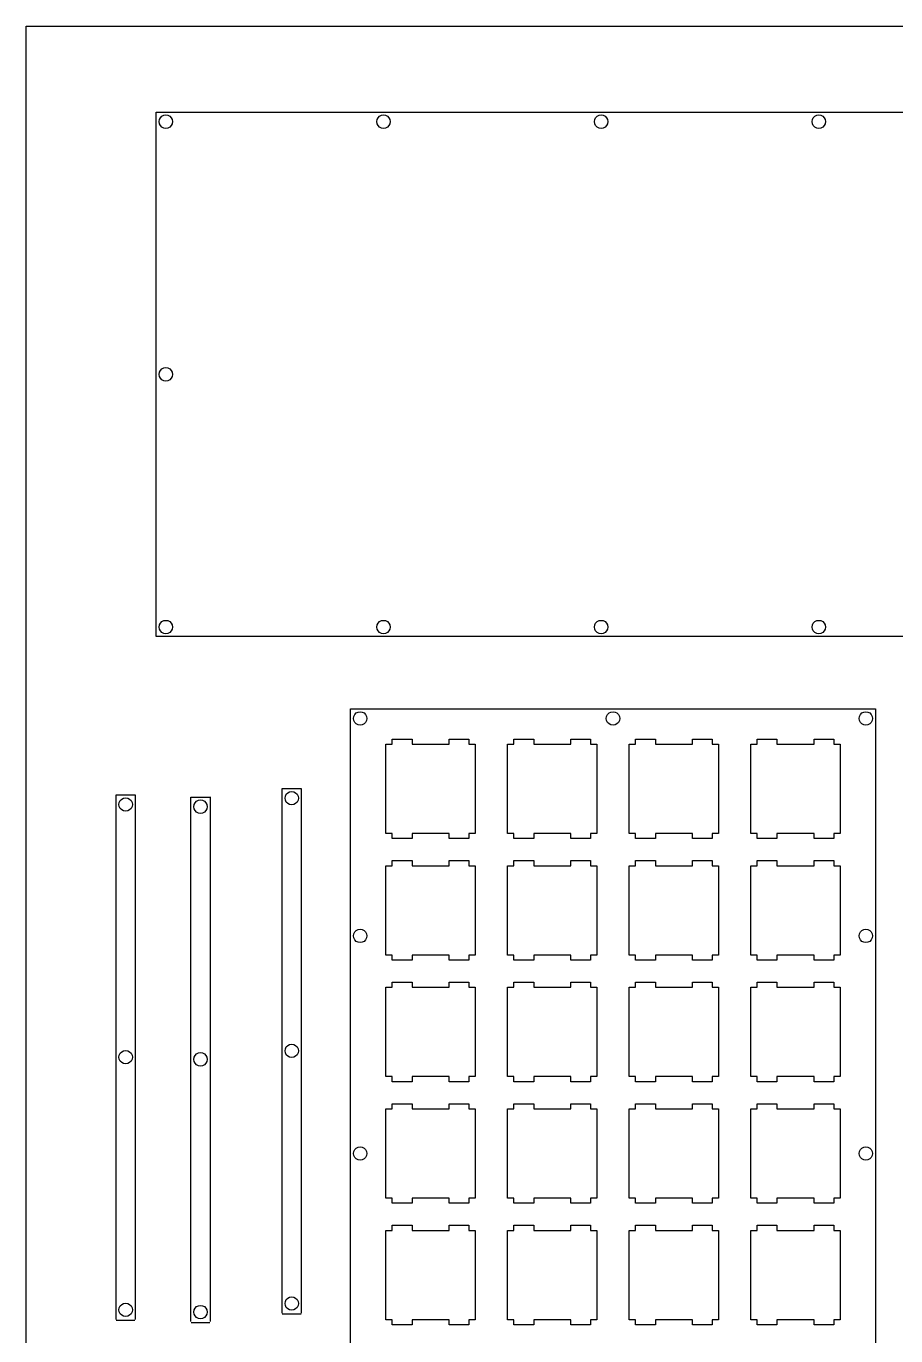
# Model space of a CAD drawing. Header units: inches. Extents: x 1582 to 2232, y 464 to 864.
# Drawn here: x 1732.9 to 1869.1, y 658.6 to 863.9 of the extents above; entities that cross this region are included whole.
import ezdxf

# ---------------------------------------------------------------- set-up
doc = ezdxf.new("R2010")
doc.units = ezdxf.units.IN
doc.header["$MEASUREMENT"] = 0

msp = doc.modelspace()

# ---------------------------------------------------------------- linework, layer by layer
at = {"color": 0}
for p, q in [((1753.31, 850.42), (1892.66, 850.42)), ((1753.31, 768.22), (1753.31, 850.42)), ((1753.96, 849.54), (1754.19, 849.77)), ((1754.19, 849.77), (1754.48, 849.92)), ((1754.48, 849.92), (1754.81, 849.97)), ((1754.81, 849.97), (1755.13, 849.92)), ((1755.13, 849.92), (1755.42, 849.77)), ((1755.42, 849.77), (1755.66, 849.54)), ((1788.05, 849.54), (1788.28, 849.77)), ((1788.28, 849.77), (1788.57, 849.92)), ((1788.57, 849.92), (1788.89, 849.97)), ((1788.89, 849.97), (1789.22, 849.92)), ((1789.22, 849.92), (1789.51, 849.77)), ((1789.51, 849.77), (1789.75, 849.54)), ((1822.13, 849.54), (1822.37, 849.77)), ((1822.37, 849.77), (1822.66, 849.92)), ((1822.66, 849.92), (1822.98, 849.97)), ((1822.98, 849.97), (1823.31, 849.92)), ((1823.31, 849.92), (1823.6, 849.77)), ((1823.6, 849.77), (1823.83, 849.54)), ((1856.22, 849.54), (1856.45, 849.77)), ((1856.45, 849.77), (1856.75, 849.92)), ((1856.75, 849.92), (1857.07, 849.97)), ((1857.07, 849.97), (1857.4, 849.92)), ((1857.4, 849.92), (1857.69, 849.77)), ((1857.69, 849.77), (1857.92, 849.54)), ((1753.76, 848.92), (1753.81, 849.24)), ((1753.81, 848.6), (1753.76, 848.92)), ((1753.81, 849.24), (1753.96, 849.54)), ((1753.96, 848.3), (1753.81, 848.6)), ((1754.19, 848.07), (1753.96, 848.3)), ((1754.48, 847.92), (1754.19, 848.07)), ((1754.81, 847.87), (1754.48, 847.92)), ((1755.13, 847.92), (1754.81, 847.87)), ((1755.42, 848.07), (1755.13, 847.92)), ((1755.66, 848.3), (1755.42, 848.07)), ((1755.66, 849.54), (1755.81, 849.24)), ((1755.81, 848.6), (1755.66, 848.3)), ((1755.81, 849.24), (1755.86, 848.92)), ((1755.86, 848.92), (1755.81, 848.6)), ((1787.85, 848.92), (1787.9, 849.24)), ((1787.9, 848.6), (1787.85, 848.92)), ((1787.9, 849.24), (1788.05, 849.54)), ((1788.05, 848.3), (1787.9, 848.6)), ((1788.28, 848.07), (1788.05, 848.3)), ((1788.57, 847.92), (1788.28, 848.07)), ((1788.89, 847.87), (1788.57, 847.92)), ((1789.22, 847.92), (1788.89, 847.87)), ((1789.51, 848.07), (1789.22, 847.92)), ((1789.75, 848.3), (1789.51, 848.07)), ((1789.75, 849.54), (1789.89, 849.24)), ((1789.89, 848.6), (1789.75, 848.3)), ((1789.89, 849.24), (1789.94, 848.92)), ((1789.94, 848.92), (1789.89, 848.6)), ((1821.93, 848.92), (1821.98, 849.24)), ((1821.98, 848.6), (1821.93, 848.92)), ((1821.98, 849.24), (1822.13, 849.54)), ((1822.13, 848.3), (1821.98, 848.6)), ((1822.37, 848.07), (1822.13, 848.3)), ((1822.66, 847.92), (1822.37, 848.07)), ((1822.98, 847.87), (1822.66, 847.92)), ((1823.31, 847.92), (1822.98, 847.87)), ((1823.6, 848.07), (1823.31, 847.92)), ((1823.83, 848.3), (1823.6, 848.07)), ((1823.83, 849.54), (1823.98, 849.24)), ((1823.98, 848.6), (1823.83, 848.3)), ((1823.98, 849.24), (1824.03, 848.92)), ((1824.03, 848.92), (1823.98, 848.6)), ((1856.02, 848.92), (1856.07, 849.24)), ((1856.07, 848.6), (1856.02, 848.92)), ((1856.07, 849.24), (1856.22, 849.54)), ((1856.22, 848.3), (1856.07, 848.6)), ((1856.45, 848.07), (1856.22, 848.3)), ((1856.75, 847.92), (1856.45, 848.07)), ((1857.07, 847.87), (1856.75, 847.92)), ((1857.4, 847.92), (1857.07, 847.87)), ((1857.69, 848.07), (1857.4, 847.92)), ((1857.92, 848.3), (1857.69, 848.07)), ((1857.92, 849.54), (1858.07, 849.24)), ((1858.07, 848.6), (1857.92, 848.3)), ((1858.07, 849.24), (1858.12, 848.92)), ((1858.12, 848.92), (1858.07, 848.6)), ((1753.76, 809.32), (1753.81, 809.64)), ((1753.81, 809), (1753.76, 809.32)), ((1753.81, 809.64), (1753.96, 809.94)), ((1753.96, 808.7), (1753.81, 809)), ((1753.96, 809.94), (1754.19, 810.17)), ((1754.19, 808.47), (1753.96, 808.7)), ((1754.19, 810.17), (1754.48, 810.32)), ((1754.48, 810.32), (1754.81, 810.37)), ((1754.81, 810.37), (1755.13, 810.32)), ((1755.13, 810.32), (1755.42, 810.17)), ((1755.42, 810.17), (1755.66, 809.94)), ((1755.66, 808.7), (1755.42, 808.47)), ((1755.66, 809.94), (1755.81, 809.64)), ((1755.81, 809), (1755.66, 808.7)), ((1755.81, 809.64), (1755.86, 809.32)), ((1755.86, 809.32), (1755.81, 809)), ((1754.48, 808.32), (1754.19, 808.47)), ((1754.81, 808.27), (1754.48, 808.32)), ((1755.13, 808.32), (1754.81, 808.27)), ((1755.42, 808.47), (1755.13, 808.32)), ((1753.76, 769.72), (1753.81, 770.04)), ((1753.81, 769.4), (1753.76, 769.72)), ((1753.81, 770.04), (1753.96, 770.34)), ((1753.96, 770.34), (1754.19, 770.57)), ((1754.19, 770.57), (1754.48, 770.72)), ((1754.48, 770.72), (1754.81, 770.77)), ((1754.81, 770.77), (1755.13, 770.72)), ((1755.13, 770.72), (1755.42, 770.57)), ((1755.42, 770.57), (1755.66, 770.34)), ((1755.66, 770.34), (1755.81, 770.04)), ((1755.81, 770.04), (1755.86, 769.72)), ((1755.86, 769.72), (1755.81, 769.4)), ((1787.84, 769.72), (1787.9, 770.04)), ((1787.9, 769.4), (1787.84, 769.72)), ((1787.9, 770.04), (1788.05, 770.34)), ((1788.05, 770.34), (1788.28, 770.57)), ((1788.28, 770.57), (1788.57, 770.72)), ((1788.57, 770.72), (1788.89, 770.77)), ((1788.89, 770.77), (1789.22, 770.72)), ((1789.22, 770.72), (1789.51, 770.57)), ((1789.51, 770.57), (1789.75, 770.34)), ((1789.75, 770.34), (1789.89, 770.04)), ((1789.89, 770.04), (1789.94, 769.72)), ((1789.94, 769.72), (1789.89, 769.4)), ((1821.93, 769.72), (1821.98, 770.04)), ((1821.98, 769.4), (1821.93, 769.72)), ((1821.98, 770.04), (1822.13, 770.34)), ((1822.13, 770.34), (1822.37, 770.57)), ((1822.37, 770.57), (1822.66, 770.72)), ((1822.66, 770.72), (1822.98, 770.77)), ((1822.98, 770.77), (1823.31, 770.72)), ((1823.31, 770.72), (1823.6, 770.57)), ((1823.6, 770.57), (1823.83, 770.34)), ((1823.83, 770.34), (1823.98, 770.04)), ((1823.98, 770.04), (1824.03, 769.72)), ((1824.03, 769.72), (1823.98, 769.4)), ((1856.02, 769.72), (1856.07, 770.04)), ((1856.07, 769.4), (1856.02, 769.72)), ((1856.07, 770.04), (1856.22, 770.34)), ((1856.22, 770.34), (1856.45, 770.57)), ((1856.45, 770.57), (1856.75, 770.72)), ((1856.75, 770.72), (1857.07, 770.77)), ((1857.07, 770.77), (1857.4, 770.72)), ((1857.4, 770.72), (1857.69, 770.57)), ((1857.69, 770.57), (1857.92, 770.34)), ((1857.92, 770.34), (1858.07, 770.04)), ((1858.07, 770.04), (1858.12, 769.72)), ((1858.12, 769.72), (1858.07, 769.4)), ((1892.66, 768.22), (1753.31, 768.22)), ((1753.96, 769.1), (1753.81, 769.4)), ((1754.19, 768.87), (1753.96, 769.1)), ((1754.48, 768.72), (1754.19, 768.87)), ((1754.81, 768.67), (1754.48, 768.72)), ((1755.13, 768.72), (1754.81, 768.67)), ((1755.42, 768.87), (1755.13, 768.72)), ((1755.66, 769.1), (1755.42, 768.87)), ((1755.81, 769.4), (1755.66, 769.1)), ((1788.05, 769.1), (1787.9, 769.4)), ((1788.28, 768.87), (1788.05, 769.1)), ((1788.57, 768.72), (1788.28, 768.87)), ((1788.89, 768.67), (1788.57, 768.72)), ((1789.22, 768.72), (1788.89, 768.67)), ((1789.51, 768.87), (1789.22, 768.72)), ((1789.75, 769.1), (1789.51, 768.87)), ((1789.89, 769.4), (1789.75, 769.1)), ((1822.13, 769.1), (1821.98, 769.4)), ((1822.37, 768.87), (1822.13, 769.1)), ((1822.66, 768.72), (1822.37, 768.87)), ((1822.98, 768.67), (1822.66, 768.72)), ((1823.31, 768.72), (1822.98, 768.67)), ((1823.6, 768.87), (1823.31, 768.72)), ((1823.83, 769.1), (1823.6, 768.87)), ((1823.98, 769.4), (1823.83, 769.1)), ((1856.22, 769.1), (1856.07, 769.4)), ((1856.45, 768.87), (1856.22, 769.1)), ((1856.75, 768.72), (1856.45, 768.87)), ((1857.07, 768.67), (1856.75, 768.72)), ((1857.4, 768.72), (1857.07, 768.67)), ((1857.69, 768.87), (1857.4, 768.72)), ((1857.92, 769.1), (1857.69, 768.87)), ((1858.07, 769.4), (1857.92, 769.1)), ((1783.75, 617.55), (1783.75, 756.9)), ((1783.75, 756.9), (1865.95, 756.9)), ((1784.2, 755.4), (1784.25, 755.72)), ((1784.25, 755.07), (1784.2, 755.4)), ((1784.25, 755.72), (1784.4, 756.02)), ((1784.4, 756.02), (1784.63, 756.25)), ((1784.63, 756.25), (1784.93, 756.4)), ((1784.93, 756.4), (1785.25, 756.45)), ((1785.25, 756.45), (1785.58, 756.4)), ((1785.58, 756.4), (1785.87, 756.25)), ((1785.87, 756.25), (1786.1, 756.02)), ((1786.1, 756.02), (1786.25, 755.72)), ((1786.25, 755.72), (1786.3, 755.4)), ((1786.3, 755.4), (1786.25, 755.07)), ((1823.8, 755.4), (1823.85, 755.72)), ((1823.85, 755.07), (1823.8, 755.4)), ((1823.85, 755.72), (1824, 756.02)), ((1824, 756.02), (1824.23, 756.25)), ((1824.23, 756.25), (1824.53, 756.4)), ((1824.53, 756.4), (1824.85, 756.45)), ((1824.85, 756.45), (1825.17, 756.4)), ((1825.17, 756.4), (1825.47, 756.25)), ((1825.47, 756.25), (1825.7, 756.02)), ((1825.7, 756.02), (1825.85, 755.72)), ((1825.85, 755.72), (1825.9, 755.4)), ((1825.9, 755.4), (1825.85, 755.07)), ((1863.4, 755.4), (1863.45, 755.72)), ((1863.45, 755.07), (1863.4, 755.4)), ((1863.45, 755.72), (1863.6, 756.02)), ((1863.6, 756.02), (1863.83, 756.25)), ((1863.83, 756.25), (1864.13, 756.4)), ((1864.13, 756.4), (1864.45, 756.45)), ((1864.45, 756.45), (1864.78, 756.4)), ((1864.78, 756.4), (1865.07, 756.25)), ((1865.07, 756.25), (1865.3, 756.02)), ((1865.3, 756.02), (1865.45, 755.72)), ((1865.45, 755.72), (1865.5, 755.4)), ((1865.5, 755.4), (1865.45, 755.07)), ((1865.95, 756.9), (1865.95, 617.55)), ((1784.4, 754.78), (1784.25, 755.07)), ((1784.63, 754.55), (1784.4, 754.78)), ((1784.93, 754.4), (1784.63, 754.55)), ((1785.25, 754.35), (1784.93, 754.4)), ((1785.58, 754.4), (1785.25, 754.35)), ((1785.87, 754.55), (1785.58, 754.4)), ((1786.1, 754.78), (1785.87, 754.55)), ((1786.25, 755.07), (1786.1, 754.78)), ((1824, 754.78), (1823.85, 755.07)), ((1824.23, 754.55), (1824, 754.78)), ((1824.53, 754.4), (1824.23, 754.55)), ((1824.85, 754.35), (1824.53, 754.4)), ((1825.17, 754.4), (1824.85, 754.35)), ((1825.47, 754.55), (1825.17, 754.4)), ((1825.7, 754.78), (1825.47, 754.55)), ((1825.85, 755.07), (1825.7, 754.78)), ((1863.6, 754.78), (1863.45, 755.07)), ((1863.83, 754.55), (1863.6, 754.78)), ((1864.13, 754.4), (1863.83, 754.55)), ((1864.45, 754.35), (1864.13, 754.4)), ((1864.78, 754.4), (1864.45, 754.35)), ((1865.07, 754.55), (1864.78, 754.4)), ((1865.3, 754.78), (1865.07, 754.55)), ((1865.45, 755.07), (1865.3, 754.78)), ((1789.28, 737.37), (1789.28, 751.37)), ((1789.28, 751.37), (1790.28, 751.37)), ((1790.28, 751.37), (1790.28, 752.17)), ((1790.28, 752.17), (1793.38, 752.17)), ((1793.38, 752.17), (1793.38, 751.37)), ((1793.38, 751.37), (1799.18, 751.37)), ((1799.18, 751.37), (1799.18, 752.17)), ((1799.18, 752.17), (1802.28, 752.17)), ((1802.28, 752.17), (1802.28, 751.37)), ((1802.28, 751.37), (1803.28, 751.37)), ((1803.28, 751.37), (1803.28, 737.37)), ((1808.33, 737.37), (1808.33, 751.37)), ((1808.33, 751.37), (1809.33, 751.37)), ((1809.33, 751.37), (1809.33, 752.17)), ((1809.33, 752.17), (1812.43, 752.17)), ((1812.43, 752.17), (1812.43, 751.37)), ((1812.43, 751.37), (1818.23, 751.37)), ((1818.23, 751.37), (1818.23, 752.17)), ((1818.23, 752.17), (1821.33, 752.17)), ((1821.33, 752.17), (1821.33, 751.37)), ((1821.33, 751.37), (1822.33, 751.37)), ((1822.33, 751.37), (1822.33, 737.37)), ((1827.38, 737.37), (1827.38, 751.37)), ((1827.38, 751.37), (1828.38, 751.37)), ((1828.38, 751.37), (1828.38, 752.17)), ((1828.38, 752.17), (1831.48, 752.17)), ((1831.48, 752.17), (1831.48, 751.37)), ((1831.48, 751.37), (1837.28, 751.37)), ((1837.28, 751.37), (1837.28, 752.17)), ((1837.28, 752.17), (1840.38, 752.17)), ((1840.38, 752.17), (1840.38, 751.37)), ((1840.38, 751.37), (1841.38, 751.37)), ((1841.38, 751.37), (1841.38, 737.37)), ((1846.43, 737.37), (1846.43, 751.37)), ((1846.43, 751.37), (1847.43, 751.37)), ((1847.43, 751.37), (1847.43, 752.17)), ((1847.43, 752.17), (1850.53, 752.17)), ((1850.53, 752.17), (1850.53, 751.37)), ((1850.53, 751.37), (1856.33, 751.37)), ((1856.33, 751.37), (1856.33, 752.17)), ((1856.33, 752.17), (1859.43, 752.17)), ((1859.43, 752.17), (1859.43, 751.37)), ((1859.43, 751.37), (1860.43, 751.37)), ((1860.43, 751.37), (1860.43, 737.37)), ((1747.02, 661.21), (1747.02, 743.41)), ((1748.2, 742.91), (1748.52, 742.96)), ((1748.52, 742.96), (1748.85, 742.91)), ((1758.75, 660.87), (1758.75, 743.07)), ((1773.03, 662.21), (1773.03, 744.41)), ((1773.48, 742.91), (1773.53, 743.24)), ((1773.53, 743.24), (1773.68, 743.53)), ((1773.68, 743.53), (1773.91, 743.76)), ((1773.91, 743.76), (1774.2, 743.91)), ((1774.2, 743.91), (1774.53, 743.96)), ((1774.53, 743.96), (1774.85, 743.91)), ((1774.85, 743.91), (1775.14, 743.76)), ((1775.14, 743.76), (1775.37, 743.53)), ((1775.37, 743.53), (1775.52, 743.24)), ((1775.52, 743.24), (1775.57, 742.91)), ((1747.47, 741.91), (1747.52, 742.23)), ((1747.52, 741.58), (1747.47, 741.91)), ((1747.52, 742.23), (1747.67, 742.52)), ((1747.67, 741.29), (1747.52, 741.58)), ((1747.67, 742.52), (1747.9, 742.76)), ((1747.9, 741.06), (1747.67, 741.29)), ((1747.9, 742.76), (1748.2, 742.91)), ((1748.2, 740.91), (1747.9, 741.06)), ((1748.52, 740.86), (1748.2, 740.91)), ((1748.85, 740.91), (1748.52, 740.86)), ((1748.85, 742.91), (1749.14, 742.76)), ((1749.14, 741.06), (1748.85, 740.91)), ((1749.14, 742.76), (1749.37, 742.52)), ((1749.37, 741.29), (1749.14, 741.06)), ((1749.37, 742.52), (1749.52, 742.23)), ((1749.52, 741.58), (1749.37, 741.29)), ((1749.52, 742.23), (1749.57, 741.91)), ((1749.57, 741.91), (1749.52, 741.58)), ((1759.21, 741.57), (1759.26, 741.9)), ((1759.26, 741.25), (1759.21, 741.57)), ((1759.26, 741.9), (1759.41, 742.19)), ((1759.41, 740.96), (1759.26, 741.25)), ((1759.41, 742.19), (1759.64, 742.42)), ((1759.64, 740.72), (1759.41, 740.96)), ((1759.64, 742.42), (1759.93, 742.57)), ((1759.93, 742.57), (1760.26, 742.62)), ((1760.26, 742.62), (1760.58, 742.57)), ((1760.58, 742.57), (1760.87, 742.42)), ((1760.87, 742.42), (1761.1, 742.19)), ((1761.1, 740.96), (1760.87, 740.72)), ((1761.1, 742.19), (1761.25, 741.9)), ((1761.25, 741.25), (1761.1, 740.96)), ((1761.25, 741.9), (1761.3, 741.57)), ((1761.3, 741.57), (1761.25, 741.25)), ((1773.53, 742.59), (1773.48, 742.91)), ((1773.68, 742.3), (1773.53, 742.59)), ((1773.91, 742.07), (1773.68, 742.3)), ((1774.2, 741.92), (1773.91, 742.07)), ((1774.53, 741.87), (1774.2, 741.92)), ((1774.85, 741.92), (1774.53, 741.87)), ((1775.14, 742.07), (1774.85, 741.92)), ((1775.37, 742.3), (1775.14, 742.07)), ((1775.52, 742.59), (1775.37, 742.3)), ((1775.57, 742.91), (1775.52, 742.59)), ((1759.93, 740.57), (1759.64, 740.72)), ((1760.26, 740.52), (1759.93, 740.57)), ((1760.58, 740.57), (1760.26, 740.52)), ((1760.87, 740.72), (1760.58, 740.57)), ((1790.28, 737.37), (1789.28, 737.37)), ((1790.28, 736.57), (1790.28, 737.37)), ((1799.18, 737.37), (1793.38, 737.37)), ((1793.38, 737.37), (1793.38, 736.57)), ((1799.18, 736.57), (1799.18, 737.37)), ((1803.28, 737.37), (1802.28, 737.37)), ((1802.28, 737.37), (1802.28, 736.57)), ((1809.33, 737.37), (1808.33, 737.37)), ((1809.33, 736.57), (1809.33, 737.37)), ((1818.23, 737.37), (1812.43, 737.37)), ((1812.43, 737.37), (1812.43, 736.57)), ((1818.23, 736.57), (1818.23, 737.37)), ((1822.33, 737.37), (1821.33, 737.37)), ((1821.33, 737.37), (1821.33, 736.57)), ((1828.38, 737.37), (1827.38, 737.37)), ((1828.38, 736.57), (1828.38, 737.37)), ((1837.28, 737.37), (1831.48, 737.37)), ((1831.48, 737.37), (1831.48, 736.57)), ((1837.28, 736.57), (1837.28, 737.37)), ((1841.38, 737.37), (1840.38, 737.37)), ((1840.38, 737.37), (1840.38, 736.57)), ((1847.43, 737.37), (1846.43, 737.37)), ((1847.43, 736.57), (1847.43, 737.37)), ((1856.33, 737.37), (1850.53, 737.37)), ((1850.53, 737.37), (1850.53, 736.57)), ((1856.33, 736.57), (1856.33, 737.37)), ((1860.43, 737.37), (1859.43, 737.37)), ((1859.43, 737.37), (1859.43, 736.57)), ((1793.38, 736.57), (1790.28, 736.57)), ((1802.28, 736.57), (1799.18, 736.57)), ((1812.43, 736.57), (1809.33, 736.57)), ((1821.33, 736.57), (1818.23, 736.57)), ((1831.48, 736.57), (1828.38, 736.57)), ((1840.38, 736.57), (1837.28, 736.57)), ((1850.53, 736.57), (1847.43, 736.57)), ((1859.43, 736.57), (1856.33, 736.57)), ((1790.28, 732.32), (1790.28, 733.12)), ((1790.28, 733.12), (1793.38, 733.12)), ((1793.38, 733.12), (1793.38, 732.32)), ((1799.18, 732.32), (1799.18, 733.12)), ((1799.18, 733.12), (1802.28, 733.12)), ((1802.28, 733.12), (1802.28, 732.32)), ((1809.33, 732.32), (1809.33, 733.12)), ((1809.33, 733.12), (1812.43, 733.12)), ((1812.43, 733.12), (1812.43, 732.32)), ((1818.23, 732.32), (1818.23, 733.12)), ((1818.23, 733.12), (1821.33, 733.12)), ((1821.33, 733.12), (1821.33, 732.32)), ((1828.38, 732.32), (1828.38, 733.12)), ((1828.38, 733.12), (1831.48, 733.12)), ((1831.48, 733.12), (1831.48, 732.32)), ((1837.28, 732.32), (1837.28, 733.12)), ((1837.28, 733.12), (1840.38, 733.12)), ((1840.38, 733.12), (1840.38, 732.32)), ((1847.43, 732.32), (1847.43, 733.12)), ((1847.43, 733.12), (1850.53, 733.12)), ((1850.53, 733.12), (1850.53, 732.32)), ((1856.33, 732.32), (1856.33, 733.12)), ((1856.33, 733.12), (1859.43, 733.12)), ((1859.43, 733.12), (1859.43, 732.32)), ((1789.28, 718.32), (1789.28, 732.32)), ((1789.28, 732.32), (1790.28, 732.32)), ((1793.38, 732.32), (1799.18, 732.32)), ((1802.28, 732.32), (1803.28, 732.32)), ((1803.28, 732.32), (1803.28, 718.32)), ((1808.33, 718.32), (1808.33, 732.32)), ((1808.33, 732.32), (1809.33, 732.32)), ((1812.43, 732.32), (1818.23, 732.32)), ((1821.33, 732.32), (1822.33, 732.32)), ((1822.33, 732.32), (1822.33, 718.32)), ((1827.38, 718.32), (1827.38, 732.32)), ((1827.38, 732.32), (1828.38, 732.32)), ((1831.48, 732.32), (1837.28, 732.32)), ((1840.38, 732.32), (1841.38, 732.32)), ((1841.38, 732.32), (1841.38, 718.32)), ((1846.43, 718.32), (1846.43, 732.32)), ((1846.43, 732.32), (1847.43, 732.32)), ((1850.53, 732.32), (1856.33, 732.32)), ((1859.43, 732.32), (1860.43, 732.32)), ((1860.43, 732.32), (1860.43, 718.32)), ((1784.2, 721.31), (1784.25, 721.64)), ((1784.25, 720.99), (1784.2, 721.31)), ((1784.25, 721.64), (1784.4, 721.93)), ((1784.4, 720.69), (1784.25, 720.99)), ((1784.4, 721.93), (1784.63, 722.16)), ((1784.63, 720.46), (1784.4, 720.69)), ((1784.63, 722.16), (1784.93, 722.31)), ((1784.93, 720.31), (1784.63, 720.46)), ((1784.93, 722.31), (1785.25, 722.36)), ((1785.25, 722.36), (1785.58, 722.31)), ((1785.58, 722.31), (1785.87, 722.16)), ((1785.87, 720.46), (1785.58, 720.31)), ((1785.87, 722.16), (1786.1, 721.93)), ((1786.1, 720.69), (1785.87, 720.46)), ((1786.1, 721.93), (1786.25, 721.64)), ((1786.25, 720.99), (1786.1, 720.69)), ((1786.25, 721.64), (1786.3, 721.31)), ((1786.3, 721.31), (1786.25, 720.99)), ((1863.4, 721.31), (1863.45, 721.64)), ((1863.45, 720.99), (1863.4, 721.31)), ((1863.45, 721.64), (1863.6, 721.93)), ((1863.6, 720.69), (1863.45, 720.99)), ((1863.6, 721.93), (1863.83, 722.16)), ((1863.83, 720.46), (1863.6, 720.69)), ((1863.83, 722.16), (1864.13, 722.31)), ((1864.13, 720.31), (1863.83, 720.46)), ((1864.13, 722.31), (1864.45, 722.36)), ((1864.45, 722.36), (1864.78, 722.31)), ((1864.78, 722.31), (1865.07, 722.16)), ((1865.07, 720.46), (1864.78, 720.31)), ((1865.07, 722.16), (1865.3, 721.93)), ((1865.3, 720.69), (1865.07, 720.46)), ((1865.3, 721.93), (1865.45, 721.64)), ((1865.45, 720.99), (1865.3, 720.69)), ((1865.45, 721.64), (1865.5, 721.31)), ((1865.5, 721.31), (1865.45, 720.99)), ((1785.25, 720.26), (1784.93, 720.31)), ((1785.58, 720.31), (1785.25, 720.26)), ((1790.28, 718.32), (1789.28, 718.32)), ((1790.28, 717.52), (1790.28, 718.32)), ((1799.18, 718.32), (1793.38, 718.32)), ((1793.38, 718.32), (1793.38, 717.52)), ((1799.18, 717.52), (1799.18, 718.32)), ((1803.28, 718.32), (1802.28, 718.32)), ((1802.28, 718.32), (1802.28, 717.52)), ((1809.33, 718.32), (1808.33, 718.32)), ((1809.33, 717.52), (1809.33, 718.32)), ((1818.23, 718.32), (1812.43, 718.32)), ((1812.43, 718.32), (1812.43, 717.52)), ((1818.23, 717.52), (1818.23, 718.32)), ((1822.33, 718.32), (1821.33, 718.32)), ((1821.33, 718.32), (1821.33, 717.52)), ((1828.38, 718.32), (1827.38, 718.32)), ((1828.38, 717.52), (1828.38, 718.32)), ((1837.28, 718.32), (1831.48, 718.32)), ((1831.48, 718.32), (1831.48, 717.52)), ((1837.28, 717.52), (1837.28, 718.32)), ((1841.38, 718.32), (1840.38, 718.32)), ((1840.38, 718.32), (1840.38, 717.52)), ((1847.43, 718.32), (1846.43, 718.32)), ((1847.43, 717.52), (1847.43, 718.32)), ((1856.33, 718.32), (1850.53, 718.32)), ((1850.53, 718.32), (1850.53, 717.52)), ((1856.33, 717.52), (1856.33, 718.32)), ((1860.43, 718.32), (1859.43, 718.32)), ((1859.43, 718.32), (1859.43, 717.52)), ((1864.45, 720.26), (1864.13, 720.31)), ((1864.78, 720.31), (1864.45, 720.26)), ((1793.38, 717.52), (1790.28, 717.52)), ((1802.28, 717.52), (1799.18, 717.52)), ((1812.43, 717.52), (1809.33, 717.52)), ((1821.33, 717.52), (1818.23, 717.52)), ((1831.48, 717.52), (1828.38, 717.52)), ((1840.38, 717.52), (1837.28, 717.52)), ((1850.53, 717.52), (1847.43, 717.52)), ((1859.43, 717.52), (1856.33, 717.52)), ((1789.28, 699.27), (1789.28, 713.27)), ((1789.28, 713.27), (1790.28, 713.27)), ((1790.28, 713.27), (1790.28, 714.07)), ((1790.28, 714.07), (1793.38, 714.07)), ((1793.38, 714.07), (1793.38, 713.27)), ((1793.38, 713.27), (1799.18, 713.27)), ((1799.18, 713.27), (1799.18, 714.07)), ((1799.18, 714.07), (1802.28, 714.07)), ((1802.28, 714.07), (1802.28, 713.27)), ((1802.28, 713.27), (1803.28, 713.27)), ((1803.28, 713.27), (1803.28, 699.27)), ((1808.33, 699.27), (1808.33, 713.27)), ((1808.33, 713.27), (1809.33, 713.27)), ((1809.33, 713.27), (1809.33, 714.07)), ((1809.33, 714.07), (1812.43, 714.07)), ((1812.43, 714.07), (1812.43, 713.27)), ((1812.43, 713.27), (1818.23, 713.27)), ((1818.23, 713.27), (1818.23, 714.07)), ((1818.23, 714.07), (1821.33, 714.07)), ((1821.33, 714.07), (1821.33, 713.27)), ((1821.33, 713.27), (1822.33, 713.27)), ((1822.33, 713.27), (1822.33, 699.27)), ((1827.38, 699.27), (1827.38, 713.27)), ((1827.38, 713.27), (1828.38, 713.27)), ((1828.38, 713.27), (1828.38, 714.07)), ((1828.38, 714.07), (1831.48, 714.07)), ((1831.48, 714.07), (1831.48, 713.27)), ((1831.48, 713.27), (1837.28, 713.27)), ((1837.28, 713.27), (1837.28, 714.07)), ((1837.28, 714.07), (1840.38, 714.07)), ((1840.38, 714.07), (1840.38, 713.27)), ((1840.38, 713.27), (1841.38, 713.27)), ((1841.38, 713.27), (1841.38, 699.27)), ((1846.43, 699.27), (1846.43, 713.27)), ((1846.43, 713.27), (1847.43, 713.27)), ((1847.43, 713.27), (1847.43, 714.07)), ((1847.43, 714.07), (1850.53, 714.07)), ((1850.53, 714.07), (1850.53, 713.27)), ((1850.53, 713.27), (1856.33, 713.27)), ((1856.33, 713.27), (1856.33, 714.07)), ((1856.33, 714.07), (1859.43, 714.07)), ((1859.43, 714.07), (1859.43, 713.27)), ((1859.43, 713.27), (1860.43, 713.27)), ((1860.43, 713.27), (1860.43, 699.27)), ((1773.68, 703.93), (1773.91, 704.16)), ((1773.91, 704.16), (1774.2, 704.31)), ((1774.2, 704.31), (1774.53, 704.36)), ((1774.53, 704.36), (1774.85, 704.31)), ((1774.85, 704.31), (1775.14, 704.16)), ((1775.14, 704.16), (1775.37, 703.93)), ((1747.47, 702.31), (1747.52, 702.63)), ((1747.52, 701.98), (1747.47, 702.31)), ((1747.52, 702.63), (1747.67, 702.92)), ((1747.67, 701.69), (1747.52, 701.98)), ((1747.67, 702.92), (1747.9, 703.16)), ((1747.9, 703.16), (1748.2, 703.31)), ((1748.2, 703.31), (1748.52, 703.36)), ((1748.52, 703.36), (1748.85, 703.31)), ((1748.85, 703.31), (1749.14, 703.16)), ((1749.14, 703.16), (1749.37, 702.92)), ((1749.37, 702.92), (1749.52, 702.63)), ((1749.52, 701.98), (1749.37, 701.69)), ((1749.52, 702.63), (1749.57, 702.31)), ((1749.57, 702.31), (1749.52, 701.98)), ((1759.21, 701.97), (1759.26, 702.3)), ((1759.26, 701.65), (1759.21, 701.97)), ((1759.26, 702.3), (1759.41, 702.59)), ((1759.41, 702.59), (1759.64, 702.82)), ((1759.64, 702.82), (1759.93, 702.97)), ((1759.93, 702.97), (1760.26, 703.02)), ((1760.26, 703.02), (1760.58, 702.97)), ((1760.58, 702.97), (1760.87, 702.82)), ((1760.87, 702.82), (1761.1, 702.59)), ((1761.1, 702.59), (1761.25, 702.3)), ((1761.25, 702.3), (1761.3, 701.97)), ((1761.3, 701.97), (1761.25, 701.65)), ((1773.48, 703.31), (1773.53, 703.64)), ((1773.53, 702.99), (1773.48, 703.31)), ((1773.53, 703.64), (1773.68, 703.93)), ((1773.68, 702.7), (1773.53, 702.99)), ((1773.91, 702.47), (1773.68, 702.7)), ((1774.2, 702.32), (1773.91, 702.47)), ((1774.53, 702.26), (1774.2, 702.32)), ((1774.85, 702.32), (1774.53, 702.26)), ((1775.14, 702.47), (1774.85, 702.32)), ((1775.37, 702.7), (1775.14, 702.47)), ((1775.37, 703.93), (1775.52, 703.64)), ((1775.52, 702.99), (1775.37, 702.7)), ((1775.52, 703.64), (1775.57, 703.31)), ((1775.57, 703.31), (1775.52, 702.99)), ((1747.9, 701.46), (1747.67, 701.69)), ((1748.2, 701.31), (1747.9, 701.46)), ((1748.52, 701.26), (1748.2, 701.31)), ((1748.85, 701.31), (1748.52, 701.26)), ((1749.14, 701.46), (1748.85, 701.31)), ((1749.37, 701.69), (1749.14, 701.46)), ((1759.41, 701.35), (1759.26, 701.65)), ((1759.64, 701.12), (1759.41, 701.35)), ((1759.93, 700.97), (1759.64, 701.12)), ((1760.26, 700.92), (1759.93, 700.97)), ((1760.58, 700.97), (1760.26, 700.92)), ((1760.87, 701.12), (1760.58, 700.97)), ((1761.1, 701.35), (1760.87, 701.12)), ((1761.25, 701.65), (1761.1, 701.35)), ((1790.28, 699.27), (1789.28, 699.27)), ((1790.28, 698.47), (1790.28, 699.27)), ((1793.38, 698.47), (1790.28, 698.47)), ((1799.18, 699.27), (1793.38, 699.27)), ((1793.38, 699.27), (1793.38, 698.47)), ((1799.18, 698.47), (1799.18, 699.27)), ((1802.28, 698.47), (1799.18, 698.47)), ((1803.28, 699.27), (1802.28, 699.27)), ((1802.28, 699.27), (1802.28, 698.47)), ((1809.33, 699.27), (1808.33, 699.27)), ((1809.33, 698.47), (1809.33, 699.27)), ((1812.43, 698.47), (1809.33, 698.47)), ((1818.23, 699.27), (1812.43, 699.27)), ((1812.43, 699.27), (1812.43, 698.47)), ((1818.23, 698.47), (1818.23, 699.27)), ((1821.33, 698.47), (1818.23, 698.47)), ((1822.33, 699.27), (1821.33, 699.27)), ((1821.33, 699.27), (1821.33, 698.47)), ((1828.38, 699.27), (1827.38, 699.27)), ((1828.38, 698.47), (1828.38, 699.27)), ((1831.48, 698.47), (1828.38, 698.47)), ((1837.28, 699.27), (1831.48, 699.27)), ((1831.48, 699.27), (1831.48, 698.47)), ((1837.28, 698.47), (1837.28, 699.27)), ((1840.38, 698.47), (1837.28, 698.47)), ((1841.38, 699.27), (1840.38, 699.27)), ((1840.38, 699.27), (1840.38, 698.47)), ((1847.43, 699.27), (1846.43, 699.27)), ((1847.43, 698.47), (1847.43, 699.27)), ((1850.53, 698.47), (1847.43, 698.47)), ((1856.33, 699.27), (1850.53, 699.27)), ((1850.53, 699.27), (1850.53, 698.47)), ((1856.33, 698.47), (1856.33, 699.27)), ((1859.43, 698.47), (1856.33, 698.47)), ((1860.43, 699.27), (1859.43, 699.27)), ((1859.43, 699.27), (1859.43, 698.47)), ((1789.28, 680.22), (1789.28, 694.22)), ((1789.28, 694.22), (1790.28, 694.22)), ((1790.28, 694.22), (1790.28, 695.02)), ((1790.28, 695.02), (1793.38, 695.02)), ((1793.38, 695.02), (1793.38, 694.22)), ((1793.38, 694.22), (1799.18, 694.22)), ((1799.18, 694.22), (1799.18, 695.02)), ((1799.18, 695.02), (1802.28, 695.02)), ((1802.28, 695.02), (1802.28, 694.22)), ((1802.28, 694.22), (1803.28, 694.22)), ((1803.28, 694.22), (1803.28, 680.22)), ((1808.33, 680.22), (1808.33, 694.22)), ((1808.33, 694.22), (1809.33, 694.22)), ((1809.33, 694.22), (1809.33, 695.02)), ((1809.33, 695.02), (1812.43, 695.02)), ((1812.43, 695.02), (1812.43, 694.22)), ((1812.43, 694.22), (1818.23, 694.22)), ((1818.23, 694.22), (1818.23, 695.02)), ((1818.23, 695.02), (1821.33, 695.02)), ((1821.33, 695.02), (1821.33, 694.22)), ((1821.33, 694.22), (1822.33, 694.22)), ((1822.33, 694.22), (1822.33, 680.22)), ((1827.38, 680.22), (1827.38, 694.22)), ((1827.38, 694.22), (1828.38, 694.22)), ((1828.38, 694.22), (1828.38, 695.02)), ((1828.38, 695.02), (1831.48, 695.02)), ((1831.48, 695.02), (1831.48, 694.22)), ((1831.48, 694.22), (1837.28, 694.22)), ((1837.28, 694.22), (1837.28, 695.02)), ((1837.28, 695.02), (1840.38, 695.02)), ((1840.38, 695.02), (1840.38, 694.22)), ((1840.38, 694.22), (1841.38, 694.22)), ((1841.38, 694.22), (1841.38, 680.22)), ((1846.43, 680.22), (1846.43, 694.22)), ((1846.43, 694.22), (1847.43, 694.22)), ((1847.43, 694.22), (1847.43, 695.02)), ((1847.43, 695.02), (1850.53, 695.02)), ((1850.53, 695.02), (1850.53, 694.22)), ((1850.53, 694.22), (1856.33, 694.22)), ((1856.33, 694.22), (1856.33, 695.02)), ((1856.33, 695.02), (1859.43, 695.02)), ((1859.43, 695.02), (1859.43, 694.22)), ((1859.43, 694.22), (1860.43, 694.22)), ((1860.43, 694.22), (1860.43, 680.22)), ((1784.2, 687.22), (1784.25, 687.55)), ((1784.25, 687.55), (1784.4, 687.84)), ((1784.4, 687.84), (1784.63, 688.07)), ((1784.63, 688.07), (1784.93, 688.22)), ((1784.93, 688.22), (1785.25, 688.27)), ((1785.25, 688.27), (1785.58, 688.22)), ((1785.58, 688.22), (1785.87, 688.07)), ((1785.87, 688.07), (1786.1, 687.84)), ((1786.1, 687.84), (1786.25, 687.55)), ((1786.25, 687.55), (1786.3, 687.22)), ((1863.4, 687.22), (1863.45, 687.55)), ((1863.45, 687.55), (1863.6, 687.84)), ((1863.6, 687.84), (1863.83, 688.07)), ((1863.83, 688.07), (1864.13, 688.22)), ((1864.13, 688.22), (1864.45, 688.27)), ((1864.45, 688.27), (1864.78, 688.22)), ((1864.78, 688.22), (1865.07, 688.07)), ((1865.07, 688.07), (1865.3, 687.84)), ((1865.3, 687.84), (1865.45, 687.55)), ((1865.45, 687.55), (1865.5, 687.22)), ((1784.25, 686.9), (1784.2, 687.22)), ((1784.4, 686.61), (1784.25, 686.9)), ((1784.63, 686.37), (1784.4, 686.61)), ((1784.93, 686.22), (1784.63, 686.37)), ((1785.25, 686.17), (1784.93, 686.22)), ((1785.58, 686.22), (1785.25, 686.17)), ((1785.87, 686.37), (1785.58, 686.22)), ((1786.1, 686.61), (1785.87, 686.37)), ((1786.25, 686.9), (1786.1, 686.61)), ((1786.3, 687.22), (1786.25, 686.9)), ((1863.45, 686.9), (1863.4, 687.22)), ((1863.6, 686.61), (1863.45, 686.9)), ((1863.83, 686.37), (1863.6, 686.61)), ((1864.13, 686.22), (1863.83, 686.37)), ((1864.45, 686.17), (1864.13, 686.22)), ((1864.78, 686.22), (1864.45, 686.17)), ((1865.07, 686.37), (1864.78, 686.22)), ((1865.3, 686.61), (1865.07, 686.37)), ((1865.45, 686.9), (1865.3, 686.61)), ((1865.5, 687.22), (1865.45, 686.9)), ((1790.28, 680.22), (1789.28, 680.22)), ((1790.28, 679.42), (1790.28, 680.22)), ((1793.38, 679.42), (1790.28, 679.42)), ((1799.18, 680.22), (1793.38, 680.22)), ((1793.38, 680.22), (1793.38, 679.42)), ((1799.18, 679.42), (1799.18, 680.22)), ((1802.28, 679.42), (1799.18, 679.42)), ((1803.28, 680.22), (1802.28, 680.22)), ((1802.28, 680.22), (1802.28, 679.42)), ((1809.33, 680.22), (1808.33, 680.22)), ((1809.33, 679.42), (1809.33, 680.22)), ((1812.43, 679.42), (1809.33, 679.42)), ((1818.23, 680.22), (1812.43, 680.22)), ((1812.43, 680.22), (1812.43, 679.42)), ((1818.23, 679.42), (1818.23, 680.22)), ((1821.33, 679.42), (1818.23, 679.42)), ((1822.33, 680.22), (1821.33, 680.22)), ((1821.33, 680.22), (1821.33, 679.42)), ((1828.38, 680.22), (1827.38, 680.22)), ((1828.38, 679.42), (1828.38, 680.22)), ((1831.48, 679.42), (1828.38, 679.42)), ((1837.28, 680.22), (1831.48, 680.22)), ((1831.48, 680.22), (1831.48, 679.42)), ((1837.28, 679.42), (1837.28, 680.22)), ((1840.38, 679.42), (1837.28, 679.42)), ((1841.38, 680.22), (1840.38, 680.22)), ((1840.38, 680.22), (1840.38, 679.42)), ((1847.43, 680.22), (1846.43, 680.22)), ((1847.43, 679.42), (1847.43, 680.22)), ((1850.53, 679.42), (1847.43, 679.42)), ((1856.33, 680.22), (1850.53, 680.22)), ((1850.53, 680.22), (1850.53, 679.42)), ((1856.33, 679.42), (1856.33, 680.22)), ((1859.43, 679.42), (1856.33, 679.42)), ((1860.43, 680.22), (1859.43, 680.22)), ((1859.43, 680.22), (1859.43, 679.42)), ((1790.28, 675.17), (1790.28, 675.97)), ((1790.28, 675.97), (1793.38, 675.97)), ((1793.38, 675.97), (1793.38, 675.17)), ((1799.18, 675.17), (1799.18, 675.97)), ((1799.18, 675.97), (1802.28, 675.97)), ((1802.28, 675.97), (1802.28, 675.17)), ((1809.33, 675.17), (1809.33, 675.97)), ((1809.33, 675.97), (1812.43, 675.97)), ((1812.43, 675.97), (1812.43, 675.17)), ((1818.23, 675.17), (1818.23, 675.97)), ((1818.23, 675.97), (1821.33, 675.97)), ((1821.33, 675.97), (1821.33, 675.17)), ((1828.38, 675.17), (1828.38, 675.97)), ((1828.38, 675.97), (1831.48, 675.97)), ((1831.48, 675.97), (1831.48, 675.17)), ((1837.28, 675.17), (1837.28, 675.97)), ((1837.28, 675.97), (1840.38, 675.97)), ((1840.38, 675.97), (1840.38, 675.17)), ((1847.43, 675.17), (1847.43, 675.97)), ((1847.43, 675.97), (1850.53, 675.97)), ((1850.53, 675.97), (1850.53, 675.17)), ((1856.33, 675.17), (1856.33, 675.97)), ((1856.33, 675.97), (1859.43, 675.97)), ((1859.43, 675.97), (1859.43, 675.17)), ((1789.28, 661.17), (1789.28, 675.17)), ((1789.28, 675.17), (1790.28, 675.17)), ((1793.38, 675.17), (1799.18, 675.17)), ((1802.28, 675.17), (1803.28, 675.17)), ((1803.28, 675.17), (1803.28, 661.17)), ((1808.33, 661.17), (1808.33, 675.17)), ((1808.33, 675.17), (1809.33, 675.17)), ((1812.43, 675.17), (1818.23, 675.17)), ((1821.33, 675.17), (1822.33, 675.17)), ((1822.33, 675.17), (1822.33, 661.17)), ((1827.38, 661.17), (1827.38, 675.17)), ((1827.38, 675.17), (1828.38, 675.17)), ((1831.48, 675.17), (1837.28, 675.17)), ((1840.38, 675.17), (1841.38, 675.17)), ((1841.38, 675.17), (1841.38, 661.17)), ((1846.43, 661.17), (1846.43, 675.17)), ((1846.43, 675.17), (1847.43, 675.17)), ((1850.53, 675.17), (1856.33, 675.17)), ((1859.43, 675.17), (1860.43, 675.17)), ((1860.43, 675.17), (1860.43, 661.17)), ((1747.47, 662.71), (1747.52, 663.03)), ((1747.52, 663.03), (1747.67, 663.32)), ((1747.67, 663.32), (1747.9, 663.56)), ((1747.9, 663.56), (1748.2, 663.71)), ((1748.2, 663.71), (1748.52, 663.76)), ((1748.52, 663.76), (1748.85, 663.71)), ((1748.85, 663.71), (1749.14, 663.56)), ((1749.14, 663.56), (1749.37, 663.32)), ((1749.37, 663.32), (1749.52, 663.03)), ((1749.52, 663.03), (1749.57, 662.71)), ((1759.26, 662.7), (1759.41, 662.99)), ((1759.41, 662.99), (1759.64, 663.22)), ((1759.64, 663.22), (1759.93, 663.37)), ((1759.93, 663.37), (1760.26, 663.42)), ((1760.26, 663.42), (1760.58, 663.37)), ((1760.58, 663.37), (1760.87, 663.22)), ((1760.87, 663.22), (1761.1, 662.99)), ((1761.1, 662.99), (1761.25, 662.7)), ((1773.48, 663.71), (1773.53, 664.04)), ((1773.53, 663.39), (1773.48, 663.71)), ((1773.53, 664.04), (1773.68, 664.33)), ((1773.68, 663.1), (1773.53, 663.39)), ((1773.68, 664.33), (1773.91, 664.56)), ((1773.91, 662.87), (1773.68, 663.1)), ((1773.91, 664.56), (1774.2, 664.71)), ((1774.2, 664.71), (1774.53, 664.76)), ((1774.53, 664.76), (1774.85, 664.71)), ((1774.85, 664.71), (1775.14, 664.56)), ((1775.14, 664.56), (1775.37, 664.33)), ((1775.37, 663.1), (1775.14, 662.87)), ((1775.37, 664.33), (1775.52, 664.04)), ((1775.52, 663.39), (1775.37, 663.1)), ((1775.52, 664.04), (1775.57, 663.71)), ((1775.57, 663.71), (1775.52, 663.39)), ((1747.52, 662.38), (1747.47, 662.71)), ((1747.67, 662.09), (1747.52, 662.38)), ((1747.9, 661.86), (1747.67, 662.09)), ((1748.2, 661.71), (1747.9, 661.86)), ((1748.52, 661.66), (1748.2, 661.71)), ((1748.85, 661.71), (1748.52, 661.66)), ((1749.14, 661.86), (1748.85, 661.71)), ((1749.37, 662.09), (1749.14, 661.86)), ((1749.52, 662.38), (1749.37, 662.09)), ((1749.57, 662.71), (1749.52, 662.38)), ((1759.21, 662.37), (1759.26, 662.7)), ((1759.26, 662.05), (1759.21, 662.37)), ((1759.41, 661.76), (1759.26, 662.05)), ((1759.64, 661.52), (1759.41, 661.76)), ((1759.93, 661.37), (1759.64, 661.52)), ((1760.26, 661.32), (1759.93, 661.37)), ((1760.58, 661.37), (1760.26, 661.32)), ((1760.87, 661.52), (1760.58, 661.37)), ((1761.1, 661.76), (1760.87, 661.52)), ((1761.25, 662.05), (1761.1, 661.76)), ((1761.25, 662.7), (1761.3, 662.37)), ((1761.3, 662.37), (1761.25, 662.05)), ((1774.2, 662.72), (1773.91, 662.87)), ((1774.53, 662.67), (1774.2, 662.72)), ((1774.85, 662.72), (1774.53, 662.67)), ((1775.14, 662.87), (1774.85, 662.72)), ((1790.28, 661.17), (1789.28, 661.17)), ((1790.28, 660.37), (1790.28, 661.17)), ((1799.18, 661.17), (1793.38, 661.17)), ((1793.38, 661.17), (1793.38, 660.37)), ((1799.18, 660.37), (1799.18, 661.17)), ((1803.28, 661.17), (1802.28, 661.17)), ((1802.28, 661.17), (1802.28, 660.37)), ((1809.33, 661.17), (1808.33, 661.17)), ((1809.33, 660.37), (1809.33, 661.17)), ((1818.23, 661.17), (1812.43, 661.17)), ((1812.43, 661.17), (1812.43, 660.37)), ((1818.23, 660.37), (1818.23, 661.17)), ((1822.33, 661.17), (1821.33, 661.17)), ((1821.33, 661.17), (1821.33, 660.37)), ((1828.38, 661.17), (1827.38, 661.17)), ((1828.38, 660.37), (1828.38, 661.17)), ((1837.28, 661.17), (1831.48, 661.17)), ((1831.48, 661.17), (1831.48, 660.37)), ((1837.28, 660.37), (1837.28, 661.17)), ((1841.38, 661.17), (1840.38, 661.17)), ((1840.38, 661.17), (1840.38, 660.37)), ((1847.43, 661.17), (1846.43, 661.17)), ((1847.43, 660.37), (1847.43, 661.17)), ((1856.33, 661.17), (1850.53, 661.17)), ((1850.53, 661.17), (1850.53, 660.37)), ((1856.33, 660.37), (1856.33, 661.17)), ((1860.43, 661.17), (1859.43, 661.17)), ((1859.43, 661.17), (1859.43, 660.37)), ((1793.38, 660.37), (1790.28, 660.37)), ((1802.28, 660.37), (1799.18, 660.37)), ((1812.43, 660.37), (1809.33, 660.37)), ((1821.33, 660.37), (1818.23, 660.37)), ((1831.48, 660.37), (1828.38, 660.37)), ((1840.38, 660.37), (1837.28, 660.37)), ((1850.53, 660.37), (1847.43, 660.37)), ((1859.43, 660.37), (1856.33, 660.37))]:
    msp.add_line(p, q, dxfattribs=at)
for p, q in [((1747.02, 743.42), (1750, 743.42)), ((1750.01, 743.42), (1750, 661.2)), ((1758.75, 743.08), (1761.73, 743.08)), ((1761.74, 743.09), (1761.74, 660.87)), ((1773.02, 744.42), (1776, 744.42)), ((1776.01, 744.43), (1776.01, 662.21)), ((1747.03, 661.08), (1749.98, 661.08)), ((1773.03, 662.09), (1775.99, 662.09)), ((1758.76, 660.75), (1761.71, 660.75))]:
    msp.add_line(p, q)
msp.add_lwpolyline([(1732.94, 863.88), (2232.25, 863.88), (2232.25, 463.95), (1732.94, 463.95)], close=True)

doc.saveas('drawing.dxf')
